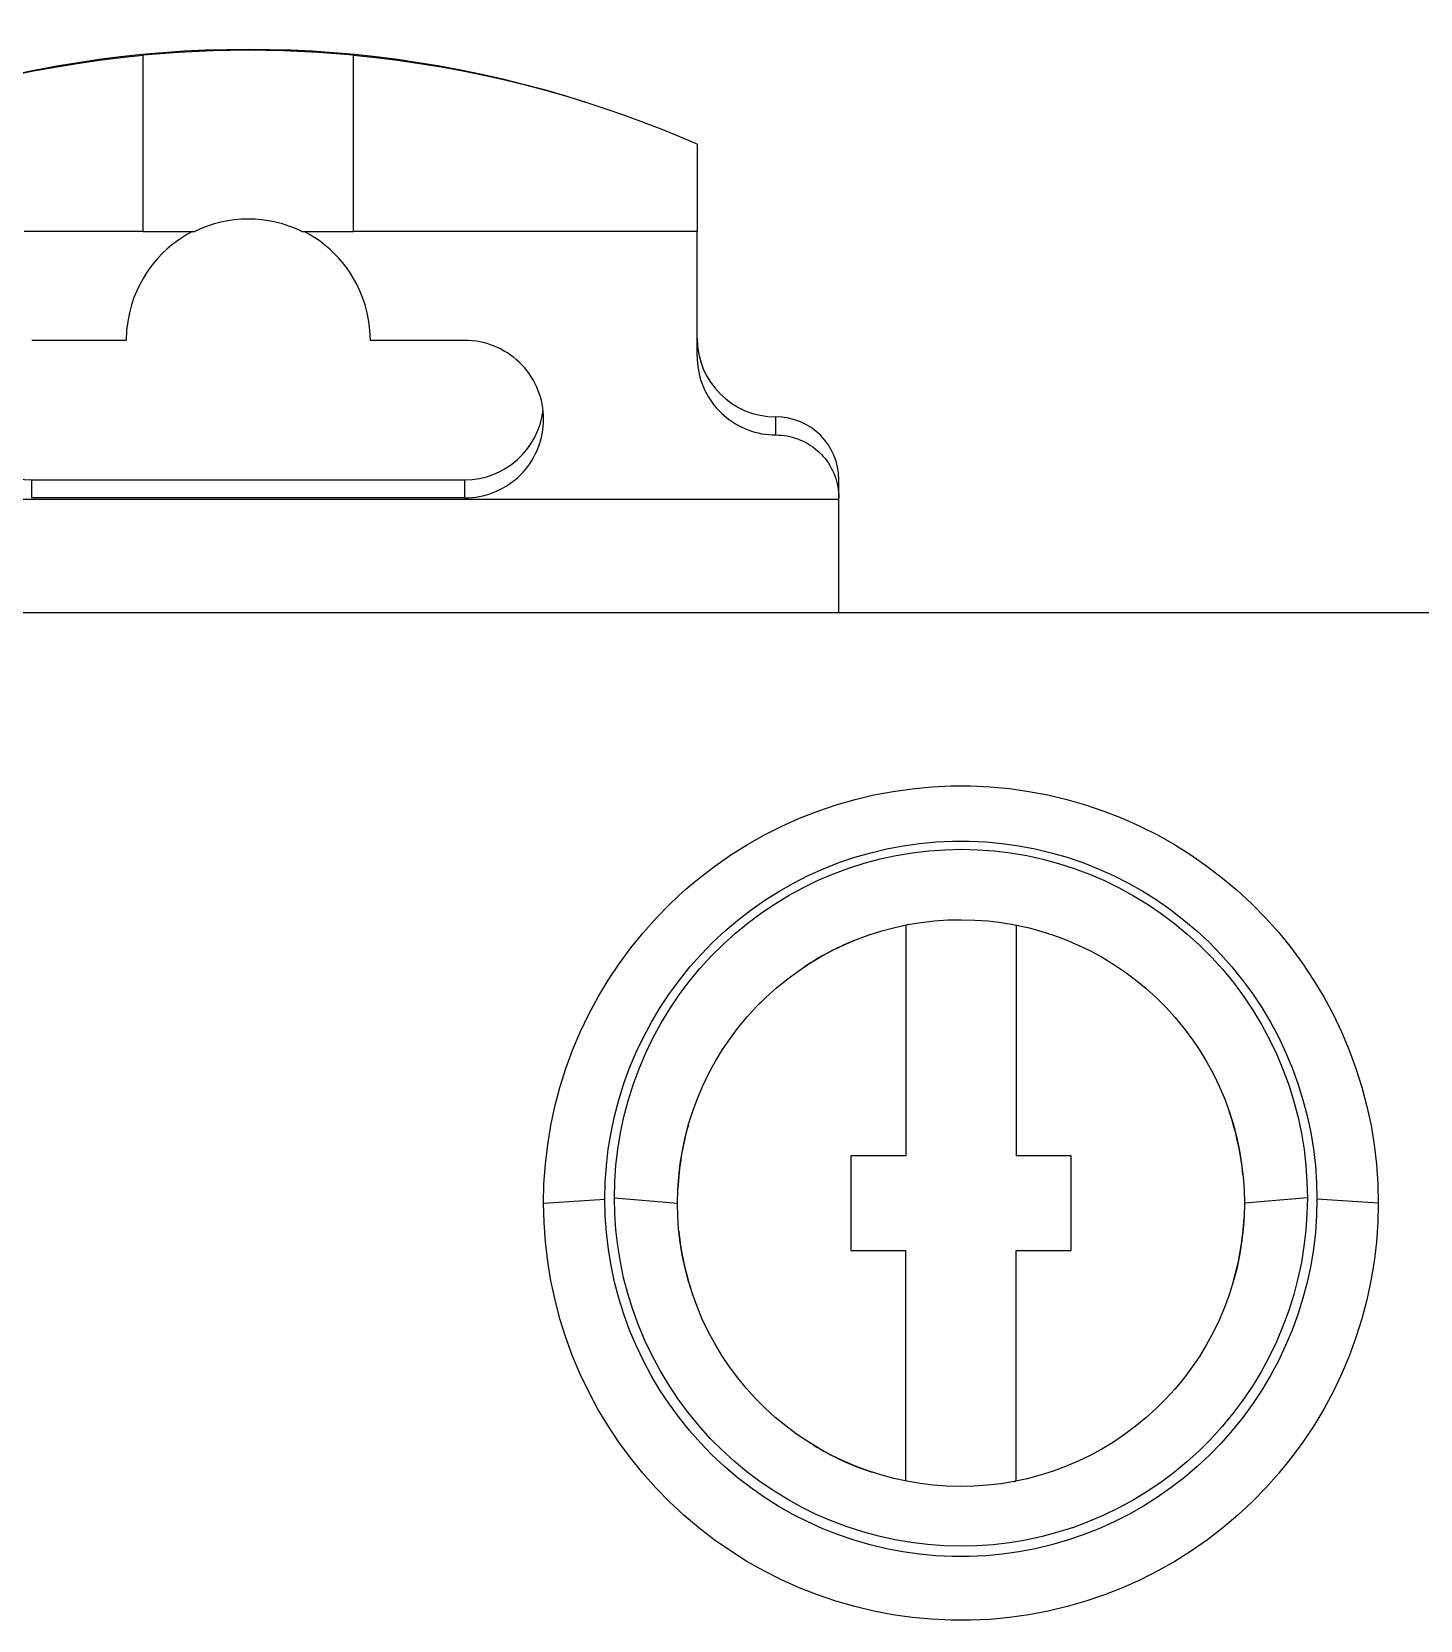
# Model space of a CAD drawing. Header units: millimetres. Extents: x 1019 to 1519, y 1262 to 1448.
# Drawn here: x 1489.814 to 1491.577, y 1336.454 to 1338.472 of the extents above; entities that cross this region are included whole.
import ezdxf

# ---------------------------------------------------------------- set-up
doc = ezdxf.new("R2010")
doc.units = ezdxf.units.MM

# ---------------------------------------------------------------- blocks, each defined once
blk = doc.blocks.new('*U41')
for p, q in [((-0.2046, 4.8034), (-0.2325, 4.7994)), ((-0.1766, 4.8069), (-0.2046, 4.8034)), ((-0.1485, 4.8098), (-0.1766, 4.8069)), ((-0.104, 4.8138), (-0.1485, 4.8102)), ((-0.1485, 4.8103), (-0.1485, 4.8098)), ((-0.1485, 4.5864), (-0.1485, 4.8098)), ((-0.0595, 4.8159), (-0.104, 4.8138)), ((-0.015, 4.8166), (-0.0595, 4.8159)), ((0.0295, 4.8159), (-0.015, 4.8166)), ((0.074, 4.8138), (0.0295, 4.8159)), ((0.1185, 4.8102), (0.074, 4.8138)), ((0.1185, 4.8098), (0.1185, 4.8103)), ((0.1466, 4.8069), (0.1185, 4.8098)), ((0.1185, 4.5864), (0.1185, 4.8098)), ((0.1746, 4.8034), (0.1466, 4.8069)), ((0.2024, 4.7995), (0.1746, 4.8034)), ((-0.2876, 4.7899), (-0.3147, 4.7844)), ((-0.2602, 4.7949), (-0.2876, 4.7899)), ((-0.2325, 4.7994), (-0.2602, 4.7949)), ((0.23, 4.795), (0.2024, 4.7995)), ((0.2573, 4.7899), (0.23, 4.795)), ((0.2843, 4.7845), (0.2573, 4.7899)), ((0.3109, 4.7785), (0.2843, 4.7845)), ((0.3371, 4.7721), (0.3109, 4.7785)), ((0.3629, 4.7653), (0.3371, 4.7721)), ((0.3882, 4.7581), (0.3629, 4.7653)), ((0.413, 4.7506), (0.3882, 4.7581)), ((0.4383, 4.7424), (0.413, 4.7506)), ((0.463, 4.7338), (0.4383, 4.7424)), ((0.4871, 4.725), (0.463, 4.7338)), ((0.5105, 4.7159), (0.4871, 4.725)), ((0.5331, 4.7067), (0.5105, 4.7159)), ((0.555, 4.6973), (0.5331, 4.7067)), ((0.555, 4.6973), (0.555, 4.5864)), ((-0.2754, 4.5864), (-0.2997, 4.5864)), ((-0.2507, 4.5864), (-0.2754, 4.5864)), ((-0.2257, 4.5864), (-0.2507, 4.5864)), ((-0.2004, 4.5864), (-0.2257, 4.5864)), ((-0.1746, 4.5864), (-0.2004, 4.5864)), ((-0.1485, 4.5864), (-0.1746, 4.5864)), ((-0.1485, 4.5864), (-0.0831, 4.5864)), ((-0.0929, 4.5826), (-0.0996, 4.5784)), ((-0.0859, 4.5864), (-0.0929, 4.5826)), ((0.0531, 4.5864), (0.1185, 4.5864)), ((0.0628, 4.5826), (0.0559, 4.5864)), ((0.0696, 4.5785), (0.0628, 4.5826)), ((0.1446, 4.5864), (0.1185, 4.5864)), ((0.1704, 4.5864), (0.1446, 4.5864)), ((0.1957, 4.5864), (0.1704, 4.5864)), ((0.2207, 4.5864), (0.1957, 4.5864)), ((0.2454, 4.5864), (0.2207, 4.5864)), ((0.2697, 4.5864), (0.2454, 4.5864)), ((0.2936, 4.5864), (0.2697, 4.5864)), ((0.3172, 4.5864), (0.2936, 4.5864)), ((0.3405, 4.5864), (0.3172, 4.5864)), ((0.3635, 4.5864), (0.3405, 4.5864)), ((0.3862, 4.5864), (0.3635, 4.5864)), ((0.4085, 4.5864), (0.3862, 4.5864)), ((0.4305, 4.5864), (0.4085, 4.5864)), ((0.4521, 4.5864), (0.4305, 4.5864)), ((0.4735, 4.5864), (0.4521, 4.5864)), ((0.4944, 4.5864), (0.4735, 4.5864)), ((0.515, 4.5864), (0.4944, 4.5864)), ((0.5352, 4.5864), (0.515, 4.5864)), ((0.555, 4.5864), (0.5352, 4.5864)), ((0.555, 4.428), (0.555, 4.5864)), ((-0.1184, 4.5639), (-0.1242, 4.5585)), ((-0.1124, 4.5691), (-0.1184, 4.5639)), ((-0.1061, 4.5739), (-0.1124, 4.5691)), ((-0.0996, 4.5784), (-0.1061, 4.5739)), ((0.0761, 4.574), (0.0696, 4.5785)), ((0.0824, 4.5691), (0.0761, 4.574)), ((0.0884, 4.564), (0.0824, 4.5691)), ((0.0941, 4.5586), (0.0884, 4.564)), ((-0.1397, 4.5405), (-0.1443, 4.5338)), ((-0.1348, 4.5468), (-0.1397, 4.5405)), ((-0.1296, 4.5528), (-0.1348, 4.5468)), ((-0.1242, 4.5585), (-0.1296, 4.5528)), ((0.0995, 4.5529), (0.0941, 4.5586)), ((0.1047, 4.5469), (0.0995, 4.5529)), ((0.1096, 4.5406), (0.1047, 4.5469)), ((0.1142, 4.534), (0.1096, 4.5406)), ((-0.1487, 4.5267), (-0.1529, 4.5191)), ((-0.1443, 4.5338), (-0.1487, 4.5267)), ((0.1186, 4.5268), (0.1142, 4.534)), ((0.1228, 4.5193), (0.1186, 4.5268)), ((-0.1602, 4.5024), (-0.1634, 4.4931)), ((-0.1567, 4.511), (-0.1602, 4.5024)), ((-0.1529, 4.5191), (-0.1567, 4.511)), ((0.1267, 4.5112), (0.1228, 4.5193)), ((0.1302, 4.5025), (0.1267, 4.5112)), ((0.1333, 4.4932), (0.1302, 4.5025)), ((-0.166, 4.483), (-0.1681, 4.4721)), ((-0.1634, 4.4931), (-0.166, 4.483)), ((0.136, 4.4831), (0.1333, 4.4932)), ((0.1381, 4.4722), (0.136, 4.4831)), ((-0.1695, 4.4605), (-0.17, 4.4481)), ((-0.1681, 4.4721), (-0.1695, 4.4605)), ((0.1395, 4.4605), (0.1381, 4.4722)), ((0.14, 4.4481), (0.1395, 4.4605)), ((-0.17, 4.4481), (-0.29, 4.4481)), ((0.26, 4.4481), (0.14, 4.4481)), ((0.2648, 4.448), (0.26, 4.4481)), ((0.2695, 4.4476), (0.2648, 4.448)), ((0.2742, 4.4471), (0.2695, 4.4476)), ((0.2789, 4.4463), (0.2742, 4.4471)), ((0.2836, 4.4453), (0.2789, 4.4463)), ((0.2882, 4.444), (0.2836, 4.4453)), ((0.2927, 4.4426), (0.2882, 4.444)), ((0.2972, 4.4409), (0.2927, 4.4426)), ((0.3015, 4.439), (0.2972, 4.4409)), ((0.3058, 4.4369), (0.3015, 4.439)), ((0.31, 4.4346), (0.3058, 4.4369)), ((0.3141, 4.4322), (0.31, 4.4346)), ((0.318, 4.4295), (0.3141, 4.4322)), ((0.3218, 4.4266), (0.318, 4.4295)), ((0.3255, 4.4236), (0.3218, 4.4266)), ((0.329, 4.4204), (0.3255, 4.4236)), ((0.3324, 4.417), (0.329, 4.4204)), ((0.555, 4.428), (0.5551, 4.4235)), ((0.5551, 4.4235), (0.5554, 4.4191)), ((0.5554, 4.4191), (0.5559, 4.4146)), ((0.3356, 4.4135), (0.3324, 4.417)), ((0.3386, 4.4098), (0.3356, 4.4135)), ((0.3415, 4.406), (0.3386, 4.4098)), ((0.3441, 4.402), (0.3415, 4.406)), ((0.3466, 4.398), (0.3441, 4.402)), ((0.5559, 4.4146), (0.5566, 4.4102)), ((0.5566, 4.4102), (0.5575, 4.4058)), ((0.5575, 4.4058), (0.5586, 4.4014)), ((0.5586, 4.4014), (0.5599, 4.3971)), ((0.3489, 4.3938), (0.3466, 4.398)), ((0.351, 4.3895), (0.3489, 4.3938)), ((0.3528, 4.3852), (0.351, 4.3895)), ((0.3545, 4.3807), (0.3528, 4.3852)), ((0.3559, 4.3762), (0.3545, 4.3807)), ((0.5599, 4.3971), (0.5614, 4.3929)), ((0.5614, 4.3929), (0.563, 4.3887)), ((0.563, 4.3887), (0.5649, 4.3846)), ((0.5649, 4.3846), (0.5669, 4.3806)), ((0.5669, 4.3806), (0.5691, 4.3767)), ((0.3572, 4.3716), (0.3559, 4.3762)), ((0.3582, 4.3669), (0.3572, 4.3716)), ((0.359, 4.3622), (0.3582, 4.3669)), ((0.3596, 4.3574), (0.359, 4.3622)), ((0.5691, 4.3767), (0.5715, 4.3729)), ((0.5715, 4.3729), (0.5741, 4.3692)), ((0.5741, 4.3692), (0.5768, 4.3656)), ((0.5768, 4.3656), (0.5797, 4.3622)), ((0.5797, 4.3622), (0.5827, 4.3589)), ((0.5827, 4.3589), (0.5859, 4.3557)), ((0.359, 4.3342), (0.3596, 4.3388)), ((0.3599, 4.3527), (0.3596, 4.3574)), ((0.3596, 4.3388), (0.3599, 4.3434)), ((0.36, 4.348), (0.3599, 4.3527)), ((0.3599, 4.3434), (0.36, 4.348)), ((0.5859, 4.3557), (0.5892, 4.3527)), ((0.5892, 4.3527), (0.5926, 4.3498)), ((0.5926, 4.3498), (0.5962, 4.3471)), ((0.5962, 4.3471), (0.5999, 4.3445)), ((0.5999, 4.3445), (0.6037, 4.3421)), ((0.6037, 4.3421), (0.6076, 4.3399)), ((0.6076, 4.3399), (0.6116, 4.3379)), ((0.6116, 4.3379), (0.6157, 4.336)), ((0.655, 4.328), (0.655, 4.3509)), ((0.3548, 4.3162), (0.3562, 4.3206)), ((0.3562, 4.3206), (0.3573, 4.3251)), ((0.3573, 4.3251), (0.3583, 4.3296)), ((0.3583, 4.3296), (0.359, 4.3342)), ((0.6157, 4.336), (0.6198, 4.3344)), ((0.6198, 4.3344), (0.6241, 4.3329)), ((0.6241, 4.3329), (0.6284, 4.3316)), ((0.6284, 4.3316), (0.6327, 4.3305)), ((0.6327, 4.3305), (0.6371, 4.3296)), ((0.6371, 4.3296), (0.6416, 4.3289)), ((0.6416, 4.3289), (0.646, 4.3284)), ((0.646, 4.3284), (0.6505, 4.3281)), ((0.6505, 4.3281), (0.655, 4.328)), ((0.655, 4.328), (0.6586, 4.3279)), ((0.6586, 4.3279), (0.6622, 4.3277)), ((0.6622, 4.3277), (0.6657, 4.3273)), ((0.6657, 4.3273), (0.6693, 4.3267)), ((0.6693, 4.3267), (0.6728, 4.326)), ((0.6728, 4.326), (0.6763, 4.3251)), ((0.6763, 4.3251), (0.6797, 4.3241)), ((0.6797, 4.3241), (0.6831, 4.3229)), ((0.6831, 4.3229), (0.6864, 4.3215)), ((0.6864, 4.3215), (0.6897, 4.3201)), ((0.6897, 4.3201), (0.6929, 4.3184)), ((0.6929, 4.3184), (0.696, 4.3167)), ((0.345, 4.2954), (0.3474, 4.2994)), ((0.3474, 4.2994), (0.3495, 4.3034)), ((0.3495, 4.3034), (0.3515, 4.3076)), ((0.3515, 4.3076), (0.3532, 4.3118)), ((0.3532, 4.3118), (0.3548, 4.3162)), ((0.696, 4.3167), (0.6991, 4.3148)), ((0.6991, 4.3148), (0.702, 4.3127)), ((0.702, 4.3127), (0.7049, 4.3105)), ((0.7049, 4.3105), (0.7076, 4.3082)), ((0.7076, 4.3082), (0.7103, 4.3058)), ((0.7103, 4.3058), (0.7128, 4.3033)), ((0.7128, 4.3033), (0.7152, 4.3006)), ((0.7152, 4.3006), (0.7175, 4.2979)), ((0.7175, 4.2979), (0.7197, 4.295)), ((0.3274, 4.2741), (0.3307, 4.2773)), ((0.3307, 4.2773), (0.3339, 4.2806)), ((0.3339, 4.2806), (0.3369, 4.2841)), ((0.3369, 4.2841), (0.3398, 4.2878)), ((0.3398, 4.2878), (0.3425, 4.2915)), ((0.3425, 4.2915), (0.345, 4.2954)), ((0.7197, 4.295), (0.7218, 4.2921)), ((0.7218, 4.2921), (0.7237, 4.289)), ((0.7237, 4.289), (0.7254, 4.2859)), ((0.7254, 4.2859), (0.7271, 4.2827)), ((0.7271, 4.2827), (0.7286, 4.2795)), ((0.7286, 4.2795), (0.7299, 4.2761)), ((-0.29, 4.2481), (-0.29, 4.2711)), ((-0.29, 4.2711), (0.26, 4.2711)), ((0.26, 4.2481), (0.26, 4.2711)), ((0.3004, 4.2566), (0.3046, 4.2586)), ((0.3046, 4.2586), (0.3087, 4.2607)), ((0.3087, 4.2607), (0.3126, 4.263)), ((0.3126, 4.263), (0.3165, 4.2656)), ((0.3165, 4.2656), (0.3203, 4.2683)), ((0.3203, 4.2683), (0.3239, 4.2711)), ((0.3239, 4.2711), (0.3274, 4.2741)), ((0.7299, 4.2761), (0.7311, 4.2728)), ((0.7311, 4.2728), (0.7321, 4.2693)), ((0.7321, 4.2693), (0.733, 4.2659)), ((0.733, 4.2659), (0.7337, 4.2623)), ((0.7337, 4.2623), (0.7343, 4.2588)), ((0.7343, 4.2588), (0.7347, 4.2552)), ((0.735, 4.2481), (0.735, 4.2711)), ((-0.765, 4.2465), (0.735, 4.2465)), ((0.26, 4.2481), (-0.29, 4.2481)), ((0.26, 4.2481), (0.2646, 4.2482)), ((0.2646, 4.2482), (0.2692, 4.2485)), ((0.2692, 4.2485), (0.2738, 4.2491)), ((0.2738, 4.2491), (0.2784, 4.2498)), ((0.2784, 4.2498), (0.2829, 4.2507)), ((0.2829, 4.2507), (0.2874, 4.2519)), ((0.2874, 4.2519), (0.2918, 4.2533)), ((0.2918, 4.2533), (0.2961, 4.2548)), ((0.2961, 4.2548), (0.3004, 4.2566)), ((0.7347, 4.2552), (0.7349, 4.2517)), ((0.7349, 4.2517), (0.735, 4.2481)), ((0.735, 4.2465), (0.735, 4.2481)), ((0.735, 4.1023), (0.735, 4.2465)), ((-1.79, 4.1023), (1.79, 4.1023)), ((0.7796, 3.8707), (0.8039, 3.8753)), ((0.8039, 3.8753), (0.8283, 3.8787)), ((0.8283, 3.8787), (0.8529, 3.881)), ((0.8529, 3.881), (0.8776, 3.8822)), ((0.8776, 3.8822), (0.9023, 3.8822)), ((0.9023, 3.8822), (0.927, 3.8811)), ((0.927, 3.8811), (0.9516, 3.8788)), ((0.9516, 3.8788), (0.9761, 3.8753)), ((0.9761, 3.8753), (1.0004, 3.8707)), ((0.7083, 3.8502), (0.7317, 3.8582)), ((0.7317, 3.8582), (0.7555, 3.865)), ((0.7555, 3.865), (0.7796, 3.8707)), ((1.0004, 3.8707), (1.0244, 3.865)), ((1.0244, 3.865), (1.0482, 3.8582)), ((1.0482, 3.8582), (1.0717, 3.8502)), ((0.6626, 3.8311), (0.6852, 3.8412)), ((0.6852, 3.8412), (0.7083, 3.8502)), ((1.0717, 3.8502), (1.0947, 3.8412)), ((1.0947, 3.8412), (1.1174, 3.8311)), ((0.6189, 3.8077), (0.6405, 3.8199)), ((0.6405, 3.8199), (0.6626, 3.8311)), ((1.1174, 3.8311), (1.1395, 3.8199)), ((1.1395, 3.8199), (1.1611, 3.8078)), ((0.5774, 3.7804), (0.5978, 3.7945)), ((0.5978, 3.7945), (0.6189, 3.8077)), ((0.7551, 3.7916), (0.7754, 3.7974)), ((0.7754, 3.7974), (0.7959, 3.8023)), ((0.7874, 3.7895), (0.8077, 3.7939)), ((0.7959, 3.8023), (0.8166, 3.8062)), ((0.8077, 3.7939), (0.8283, 3.7973)), ((0.8166, 3.8062), (0.8375, 3.8092)), ((0.8283, 3.7973), (0.849, 3.7998)), ((0.8375, 3.8092), (0.8584, 3.8112)), ((0.849, 3.7998), (0.8698, 3.8012)), ((0.8584, 3.8112), (0.8795, 3.8122)), ((0.8698, 3.8012), (0.8907, 3.8017)), ((0.8795, 3.8122), (0.9005, 3.8122)), ((0.8907, 3.8017), (0.9116, 3.8012)), ((0.9005, 3.8122), (0.9215, 3.8112)), ((0.9116, 3.8012), (0.9324, 3.7997)), ((0.9215, 3.8112), (0.9425, 3.8092)), ((0.9324, 3.7997), (0.953, 3.7971)), ((0.9425, 3.8092), (0.9634, 3.8063)), ((0.953, 3.7971), (0.9736, 3.7937)), ((0.9634, 3.8063), (0.9841, 3.8023)), ((0.9736, 3.7937), (0.9939, 3.7892)), ((0.9841, 3.8023), (1.0046, 3.7974)), ((1.0046, 3.7974), (1.0248, 3.7916)), ((1.1611, 3.8078), (1.1821, 3.7946)), ((1.1821, 3.7946), (1.2025, 3.7804)), ((0.5577, 3.7652), (0.5774, 3.7804)), ((0.6962, 3.7684), (0.7155, 3.777)), ((0.7155, 3.777), (0.7351, 3.7848)), ((0.728, 3.7706), (0.7475, 3.7778)), ((0.7351, 3.7848), (0.7551, 3.7916)), ((0.7475, 3.7778), (0.7673, 3.7841)), ((0.7673, 3.7841), (0.7874, 3.7895)), ((0.9939, 3.7892), (1.0139, 3.7838)), ((1.0139, 3.7838), (1.0337, 3.7774)), ((1.0248, 3.7916), (1.0448, 3.7848)), ((1.0337, 3.7774), (1.0532, 3.7702)), ((1.0448, 3.7848), (1.0645, 3.777)), ((1.0645, 3.777), (1.0838, 3.7684)), ((1.2025, 3.7804), (1.2223, 3.7652)), ((0.5387, 3.7492), (0.5577, 3.7652)), ((0.6589, 3.7483), (0.6773, 3.7588)), ((0.6718, 3.7435), (0.6901, 3.7534)), ((0.6773, 3.7588), (0.6962, 3.7684)), ((0.6901, 3.7534), (0.7088, 3.7625)), ((0.7088, 3.7625), (0.728, 3.7706)), ((1.0532, 3.7702), (1.0723, 3.762)), ((1.0723, 3.762), (1.091, 3.7528)), ((1.0838, 3.7684), (1.1027, 3.7588)), ((1.091, 3.7528), (1.1093, 3.7428)), ((1.1027, 3.7588), (1.1211, 3.7484)), ((1.2223, 3.7652), (1.2413, 3.7492)), ((0.5204, 3.7322), (0.5387, 3.7492)), ((0.6235, 3.7249), (0.6409, 3.737)), ((0.6366, 3.721), (0.654, 3.7326)), ((0.6409, 3.737), (0.6589, 3.7483)), ((0.654, 3.7326), (0.6718, 3.7435)), ((1.1093, 3.7428), (1.1271, 3.732)), ((1.1211, 3.7484), (1.1391, 3.737)), ((1.1391, 3.737), (1.1565, 3.7249)), ((1.2413, 3.7492), (1.2595, 3.7323)), ((0.4864, 3.6958), (0.503, 3.7144)), ((0.503, 3.7144), (0.5204, 3.7322)), ((0.6067, 3.7119), (0.6235, 3.7249)), ((0.6198, 3.7084), (0.6366, 3.721)), ((0.8735, 3.712), (0.8906, 3.7123)), ((0.8906, 3.7123), (0.9076, 3.7119)), ((1.1271, 3.732), (1.1444, 3.7202)), ((1.1444, 3.7202), (1.1613, 3.7076)), ((1.1565, 3.7249), (1.1733, 3.7119)), ((1.2595, 3.7323), (1.277, 3.7145)), ((1.277, 3.7145), (1.2936, 3.6959)), ((0.4707, 3.6765), (0.4864, 3.6958)), ((0.5748, 3.6836), (0.5904, 3.6981)), ((0.5879, 3.6809), (0.6036, 3.6951)), ((0.5904, 3.6981), (0.6067, 3.7119)), ((0.6036, 3.6951), (0.6198, 3.7084)), ((0.7574, 3.687), (0.7734, 3.6929)), ((0.7734, 3.6929), (0.7896, 3.6981)), ((0.7896, 3.6981), (0.8061, 3.7024)), ((0.8061, 3.7024), (0.8227, 3.706)), ((0.82, 3.7055), (0.82, 3.4123)), ((0.8227, 3.706), (0.8395, 3.7088)), ((0.8395, 3.7088), (0.8565, 3.7108)), ((0.8565, 3.7108), (0.8735, 3.712)), ((0.9076, 3.7119), (0.9247, 3.7107)), ((0.9247, 3.7107), (0.9416, 3.7086)), ((0.9416, 3.7086), (0.9584, 3.7058)), ((0.9584, 3.7058), (0.975, 3.7022)), ((0.96, 3.7055), (0.96, 3.4123)), ((0.975, 3.7022), (0.9914, 3.6978)), ((0.9914, 3.6978), (1.0076, 3.6926)), ((1.0076, 3.6926), (1.0235, 3.6867)), ((1.1613, 3.7076), (1.1775, 3.6941)), ((1.1733, 3.7119), (1.1895, 3.6981)), ((1.1775, 3.6941), (1.1932, 3.6799)), ((1.1895, 3.6981), (1.2051, 3.6836)), ((1.2936, 3.6959), (1.3093, 3.6765)), ((0.4559, 3.6564), (0.4707, 3.6765)), ((0.56, 3.6683), (0.5748, 3.6836)), ((0.5729, 3.666), (0.5879, 3.6809)), ((0.7115, 3.665), (0.7265, 3.6731)), ((0.7265, 3.6731), (0.7418, 3.6804)), ((0.7418, 3.6804), (0.7574, 3.687)), ((1.0235, 3.6867), (1.0391, 3.68)), ((1.0391, 3.68), (1.0544, 3.6726)), ((1.0544, 3.6726), (1.0694, 3.6645)), ((1.1932, 3.6799), (1.2082, 3.6648)), ((1.2051, 3.6836), (1.22, 3.6683)), ((1.3093, 3.6765), (1.3241, 3.6564)), ((0.442, 3.6356), (0.4559, 3.6564)), ((0.5324, 3.6357), (0.5458, 3.6523)), ((0.5458, 3.6523), (0.56, 3.6683)), ((0.5586, 3.6503), (0.5729, 3.666)), ((0.6827, 3.6467), (0.6969, 3.6562)), ((0.6969, 3.6562), (0.7115, 3.665)), ((1.0694, 3.6645), (1.084, 3.6556)), ((1.084, 3.6556), (1.0982, 3.646)), ((1.2082, 3.6648), (1.2225, 3.649)), ((1.22, 3.6683), (1.2342, 3.6524)), ((1.2342, 3.6524), (1.2476, 3.6357)), ((1.3241, 3.6564), (1.3379, 3.6356)), ((0.4292, 3.6142), (0.442, 3.6356)), ((0.5197, 3.6185), (0.5324, 3.6357)), ((0.5322, 3.6167), (0.545, 3.6338)), ((0.545, 3.6338), (0.5586, 3.6503)), ((0.6556, 3.6256), (0.6689, 3.6365)), ((0.6689, 3.6365), (0.6827, 3.6467)), ((1.0982, 3.646), (1.1119, 3.6358)), ((1.1119, 3.6358), (1.1252, 3.6249)), ((1.2225, 3.649), (1.236, 3.6325)), ((1.236, 3.6325), (1.2488, 3.6153)), ((1.2476, 3.6357), (1.2603, 3.6185)), ((1.3379, 3.6356), (1.3508, 3.6142)), ((0.4174, 3.5922), (0.4292, 3.6142)), ((0.5079, 3.6006), (0.5197, 3.6185)), ((0.5202, 3.5989), (0.5322, 3.6167)), ((0.6306, 3.6019), (0.6428, 3.6141)), ((0.6428, 3.6141), (0.6556, 3.6256)), ((1.1252, 3.6249), (1.138, 3.6133)), ((1.138, 3.6133), (1.1503, 3.601)), ((1.2488, 3.6153), (1.2607, 3.5975)), ((1.2603, 3.6185), (1.2721, 3.6006)), ((1.3508, 3.6142), (1.3626, 3.5922)), ((0.4066, 3.5696), (0.4174, 3.5922)), ((0.4969, 3.5822), (0.5079, 3.6006)), ((0.5091, 3.5806), (0.5202, 3.5989)), ((0.6189, 3.5892), (0.6306, 3.6019)), ((1.1503, 3.601), (1.162, 3.5882)), ((1.2607, 3.5975), (1.2718, 3.5791)), ((1.2721, 3.6006), (1.2831, 3.5823)), ((1.3626, 3.5922), (1.3734, 3.5697)), ((0.4868, 3.5633), (0.4969, 3.5822)), ((0.4988, 3.5617), (0.5091, 3.5806)), ((0.5973, 3.5619), (0.6077, 3.5758)), ((0.6077, 3.5758), (0.6189, 3.5892)), ((1.162, 3.5882), (1.1731, 3.5747)), ((1.1731, 3.5747), (1.1835, 3.5607)), ((1.2718, 3.5791), (1.2819, 3.5602)), ((1.2831, 3.5823), (1.2932, 3.5634)), ((0.3969, 3.5466), (0.4066, 3.5696)), ((0.4776, 3.544), (0.4868, 3.5633)), ((0.4895, 3.5424), (0.4988, 3.5617)), ((0.5874, 3.5474), (0.5973, 3.5619)), ((1.1835, 3.5607), (1.1933, 3.5463)), ((1.2819, 3.5602), (1.2911, 3.5409)), ((1.2932, 3.5634), (1.3024, 3.544)), ((1.3734, 3.5697), (1.3831, 3.5467)), ((0.3883, 3.5232), (0.3969, 3.5466)), ((0.4693, 3.5243), (0.4776, 3.544)), ((0.4812, 3.5227), (0.4895, 3.5424)), ((0.5699, 3.5172), (0.5783, 3.5325)), ((0.5783, 3.5325), (0.5874, 3.5474)), ((1.1933, 3.5463), (1.2024, 3.5313)), ((1.2024, 3.5313), (1.2107, 3.5159)), ((1.2911, 3.5409), (1.2994, 3.5213)), ((1.3024, 3.544), (1.3106, 3.5243)), ((1.3831, 3.5467), (1.3917, 3.5232)), ((0.3808, 3.4993), (0.3883, 3.5232)), ((0.462, 3.5041), (0.4693, 3.5243)), ((0.4738, 3.5027), (0.4812, 3.5227)), ((0.5623, 3.5014), (0.5699, 3.5172)), ((1.2107, 3.5159), (1.2182, 3.5002)), ((1.2994, 3.5213), (1.3067, 3.5014)), ((1.3106, 3.5243), (1.318, 3.5042)), ((1.3917, 3.5232), (1.3992, 3.4994)), ((0.3744, 3.4752), (0.3808, 3.4993)), ((0.4556, 3.4837), (0.462, 3.5041)), ((0.4674, 3.4824), (0.4738, 3.5027)), ((0.5555, 3.4854), (0.5623, 3.5014)), ((1.2182, 3.5002), (1.225, 3.4842)), ((1.3067, 3.5014), (1.3129, 3.4813)), ((1.318, 3.5042), (1.3244, 3.4837)), ((1.3992, 3.4994), (1.4055, 3.4752)), ((0.3692, 3.4508), (0.3744, 3.4752)), ((0.4502, 3.4629), (0.4556, 3.4837)), ((0.462, 3.462), (0.4674, 3.4824)), ((0.5495, 3.4691), (0.5555, 3.4854)), ((1.225, 3.4842), (1.2309, 3.468)), ((1.3129, 3.4813), (1.3182, 3.4611)), ((1.3244, 3.4837), (1.3298, 3.463)), ((1.4055, 3.4752), (1.4108, 3.4508)), ((0.3652, 3.4262), (0.3692, 3.4508)), ((0.4457, 3.442), (0.4502, 3.4629)), ((0.4577, 3.4414), (0.462, 3.462)), ((0.5399, 3.436), (0.5442, 3.4526)), ((0.5442, 3.4526), (0.5495, 3.4691)), ((1.2309, 3.468), (1.236, 3.4517)), ((1.236, 3.4517), (1.2403, 3.4353)), ((1.3182, 3.4611), (1.3225, 3.4408)), ((1.3298, 3.463), (1.3343, 3.442)), ((1.4108, 3.4508), (1.4148, 3.4262)), ((0.4422, 3.4209), (0.4457, 3.442)), ((0.4543, 3.4208), (0.4577, 3.4414)), ((0.5363, 3.4193), (0.5399, 3.436)), ((1.2403, 3.4353), (1.2438, 3.4188)), ((1.3225, 3.4408), (1.3258, 3.4204)), ((1.3343, 3.442), (1.3378, 3.4209)), ((0.3623, 3.4016), (0.3652, 3.4262)), ((0.4398, 3.3998), (0.4422, 3.4209)), ((0.4519, 3.4002), (0.4543, 3.4208)), ((0.5335, 3.4026), (0.5363, 3.4193)), ((0.75, 3.4123), (0.75, 3.2923)), ((0.82, 3.4123), (0.75, 3.4123)), ((1.03, 3.4123), (0.96, 3.4123)), ((1.03, 3.2923), (1.03, 3.4123)), ((1.2438, 3.4188), (1.2465, 3.4022)), ((1.3258, 3.4204), (1.3281, 3.4)), ((1.3378, 3.4209), (1.3402, 3.3998)), ((1.4148, 3.4262), (1.4177, 3.4016)), ((0.3605, 3.3769), (0.3623, 3.4016)), ((0.4383, 3.3786), (0.4398, 3.3998)), ((0.4505, 3.3796), (0.4519, 3.4002)), ((0.5316, 3.3858), (0.5335, 3.4026)), ((1.2465, 3.4022), (1.2485, 3.3856)), ((1.3281, 3.4), (1.3295, 3.3795)), ((1.3402, 3.3998), (1.3417, 3.3786)), ((1.4177, 3.4016), (1.4195, 3.3769)), ((0.36, 3.3523), (0.3605, 3.3769)), ((0.4378, 3.3575), (0.4383, 3.3786)), ((0.45, 3.3591), (0.4505, 3.3796)), ((0.5304, 3.369), (0.5316, 3.3858)), ((1.2485, 3.3856), (1.2496, 3.369)), ((1.3295, 3.3795), (1.33, 3.3591)), ((1.3417, 3.3786), (1.3422, 3.3575)), ((1.4195, 3.3769), (1.42, 3.3523)), ((0.36, 3.3523), (0.4378, 3.3575)), ((0.3606, 3.3277), (0.36, 3.3523)), ((0.4383, 3.3364), (0.4378, 3.3575)), ((0.45, 3.3591), (0.53, 3.3523)), ((0.4505, 3.3388), (0.45, 3.3591)), ((0.53, 3.3523), (0.5304, 3.369)), ((0.5304, 3.3358), (0.53, 3.3523)), ((1.2496, 3.369), (1.25, 3.3523)), ((1.25, 3.3523), (1.2496, 3.3357)), ((1.33, 3.3591), (1.25, 3.3523)), ((1.33, 3.3591), (1.3295, 3.3387)), ((1.3422, 3.3575), (1.3417, 3.3364)), ((1.42, 3.3523), (1.3422, 3.3575)), ((1.42, 3.3523), (1.4194, 3.3277)), ((0.4398, 3.3152), (0.4383, 3.3364)), ((0.4519, 3.3184), (0.4505, 3.3388)), ((0.5315, 3.3192), (0.5304, 3.3358)), ((1.2496, 3.3357), (1.2485, 3.319)), ((1.3295, 3.3387), (1.3281, 3.3181)), ((1.3417, 3.3364), (1.3402, 3.3152)), ((0.3623, 3.303), (0.3606, 3.3277)), ((0.4423, 3.294), (0.4398, 3.3152)), ((0.4542, 3.2981), (0.4519, 3.3184)), ((0.5334, 3.3027), (0.5315, 3.3192)), ((1.2485, 3.319), (1.2465, 3.3023)), ((1.3281, 3.3181), (1.3257, 3.2976)), ((1.3402, 3.3152), (1.3377, 3.294)), ((1.4194, 3.3277), (1.4177, 3.303)), ((0.3652, 3.2783), (0.3623, 3.303)), ((0.4457, 3.273), (0.4423, 3.294)), ((0.4575, 3.2777), (0.4542, 3.2981)), ((0.5361, 3.2862), (0.5334, 3.3027)), ((0.75, 3.2923), (0.82, 3.2923)), ((0.82, 2.9992), (0.82, 3.2923)), ((0.96, 2.9992), (0.96, 3.2923)), ((0.96, 3.2923), (1.03, 3.2923)), ((1.2465, 3.3023), (1.2438, 3.2856)), ((1.3257, 3.2976), (1.3224, 3.277)), ((1.3377, 3.294), (1.3343, 3.273)), ((1.4177, 3.303), (1.4148, 3.2783)), ((0.3692, 3.2538), (0.3652, 3.2783)), ((0.4502, 3.2521), (0.4457, 3.273)), ((0.4617, 3.2575), (0.4575, 3.2777)), ((0.5396, 3.2697), (0.5361, 3.2862)), ((0.5439, 3.2533), (0.5396, 3.2697)), ((1.2402, 3.2689), (1.2358, 3.2524)), ((1.2438, 3.2856), (1.2402, 3.2689)), ((1.3224, 3.277), (1.318, 3.2566)), ((1.3343, 3.273), (1.3298, 3.2521)), ((1.4148, 3.2783), (1.4107, 3.2538)), ((0.3745, 3.2294), (0.3692, 3.2538)), ((0.4556, 3.2315), (0.4502, 3.2521)), ((0.467, 3.2374), (0.4617, 3.2575)), ((0.549, 3.237), (0.5439, 3.2533)), ((1.2358, 3.2524), (1.2306, 3.2359)), ((1.318, 3.2566), (1.3127, 3.2362)), ((1.3298, 3.2521), (1.3244, 3.2314)), ((1.4107, 3.2538), (1.4055, 3.2294)), ((0.3808, 3.2053), (0.3745, 3.2294)), ((0.462, 3.2111), (0.4556, 3.2315)), ((0.4732, 3.2173), (0.467, 3.2374)), ((0.5549, 3.2209), (0.549, 3.237)), ((1.2306, 3.2359), (1.2246, 3.2197)), ((1.3127, 3.2362), (1.3063, 3.216)), ((1.3244, 3.2314), (1.318, 3.211)), ((1.4055, 3.2294), (1.3992, 3.2053)), ((0.4693, 3.191), (0.462, 3.2111)), ((0.4804, 3.1975), (0.4732, 3.2173)), ((0.5616, 3.2049), (0.5549, 3.2209)), ((1.2246, 3.2197), (1.2178, 3.2036)), ((1.3063, 3.216), (1.299, 3.196)), ((1.318, 3.211), (1.3107, 3.1909)), ((0.3883, 3.1815), (0.3808, 3.2053)), ((0.4775, 3.1713), (0.4693, 3.191)), ((0.4886, 3.1779), (0.4804, 3.1975)), ((0.5691, 3.1892), (0.5616, 3.2049)), ((0.5774, 3.1739), (0.5691, 3.1892)), ((1.2103, 3.1879), (1.2019, 3.1726)), ((1.2178, 3.2036), (1.2103, 3.1879)), ((1.299, 3.196), (1.2907, 3.1763)), ((1.3107, 3.1909), (1.3024, 3.1713)), ((1.3992, 3.2053), (1.3917, 3.1815)), ((0.3969, 3.1581), (0.3883, 3.1815)), ((0.4867, 3.152), (0.4775, 3.1713)), ((0.4978, 3.1586), (0.4886, 3.1779)), ((0.5864, 3.1589), (0.5774, 3.1739)), ((1.2019, 3.1726), (1.1928, 3.1577)), ((1.2907, 3.1763), (1.2814, 3.157)), ((1.3024, 3.1713), (1.2933, 3.152)), ((1.3917, 3.1815), (1.3831, 3.1581)), ((0.4065, 3.1352), (0.3969, 3.1581)), ((0.4968, 3.1332), (0.4867, 3.152)), ((0.5079, 3.1397), (0.4978, 3.1586)), ((0.5961, 3.1444), (0.5864, 3.1589)), ((1.1928, 3.1577), (1.183, 3.1433)), ((1.2814, 3.157), (1.2712, 3.1381)), ((1.2933, 3.152), (1.2832, 3.1332)), ((1.3831, 3.1581), (1.3734, 3.1351)), ((0.4173, 3.1127), (0.4065, 3.1352)), ((0.5077, 3.1149), (0.4968, 3.1332)), ((0.5189, 3.1213), (0.5079, 3.1397)), ((0.6065, 3.1304), (0.5961, 3.1444)), ((0.6176, 3.117), (0.6065, 3.1304)), ((1.1726, 3.1293), (1.1615, 3.1159)), ((1.183, 3.1433), (1.1726, 3.1293)), ((1.2712, 3.1381), (1.2601, 3.1198)), ((1.2832, 3.1332), (1.2723, 3.1149)), ((1.3734, 3.1351), (1.3627, 3.1126)), ((0.4291, 3.0908), (0.4173, 3.1127)), ((0.5194, 3.0972), (0.5077, 3.1149)), ((0.5308, 3.1035), (0.5189, 3.1213)), ((0.6293, 3.1041), (0.6176, 3.117)), ((1.1615, 3.1159), (1.1498, 3.1032)), ((1.2601, 3.1198), (1.2482, 3.102)), ((1.2723, 3.1149), (1.2605, 3.0971)), ((1.3627, 3.1126), (1.3509, 3.0907)), ((0.4419, 3.0694), (0.4291, 3.0908)), ((0.532, 3.08), (0.5194, 3.0972)), ((0.5435, 3.0863), (0.5308, 3.1035)), ((0.6415, 3.0919), (0.6293, 3.1041)), ((0.6543, 3.0802), (0.6415, 3.0919)), ((1.1376, 3.091), (1.1248, 3.0794)), ((1.1498, 3.1032), (1.1376, 3.091)), ((1.2482, 3.102), (1.2354, 3.0849)), ((1.2605, 3.0971), (1.248, 3.0799)), ((1.3509, 3.0907), (1.3381, 3.0693)), ((0.4556, 3.0487), (0.4419, 3.0694)), ((0.5454, 3.0634), (0.532, 3.08)), ((0.5571, 3.0697), (0.5435, 3.0863)), ((0.5713, 3.0539), (0.5571, 3.0697)), ((0.6676, 3.0693), (0.6543, 3.0802)), ((0.6813, 3.059), (0.6676, 3.0693)), ((1.1115, 3.0686), (1.0978, 3.0583)), ((1.1248, 3.0794), (1.1115, 3.0686)), ((1.2218, 3.0685), (1.2075, 3.0527)), ((1.2354, 3.0849), (1.2218, 3.0685)), ((1.248, 3.0799), (1.2346, 3.0634)), ((1.3381, 3.0693), (1.3243, 3.0486)), ((0.4704, 3.0286), (0.4556, 3.0487)), ((0.5595, 3.0475), (0.5454, 3.0634)), ((0.5743, 3.0323), (0.5595, 3.0475)), ((0.5863, 3.0388), (0.5713, 3.0539)), ((0.6955, 3.0494), (0.6813, 3.059)), ((0.7101, 3.0405), (0.6955, 3.0494)), ((1.0836, 3.0488), (1.069, 3.04)), ((1.0978, 3.0583), (1.0836, 3.0488)), ((1.2075, 3.0527), (1.1926, 3.0378)), ((1.2205, 3.0474), (1.2056, 3.0322)), ((1.2346, 3.0634), (1.2205, 3.0474)), ((1.3243, 3.0486), (1.3096, 3.0286)), ((0.486, 3.0093), (0.4704, 3.0286)), ((0.5899, 3.0177), (0.5743, 3.0323)), ((0.6019, 3.0246), (0.5863, 3.0388)), ((0.7251, 3.0323), (0.7101, 3.0405)), ((0.7404, 3.0249), (0.7251, 3.0323)), ((1.054, 3.0319), (1.0387, 3.0245)), ((1.069, 3.04), (1.054, 3.0319)), ((1.1926, 3.0378), (1.177, 3.0236)), ((1.2056, 3.0322), (1.1901, 3.0177)), ((1.3096, 3.0286), (1.2939, 3.0092)), ((0.5026, 2.9907), (0.486, 3.0093)), ((0.606, 3.004), (0.5899, 3.0177)), ((0.6181, 3.0111), (0.6019, 3.0246)), ((0.6349, 2.9984), (0.6181, 3.0111)), ((0.756, 3.0182), (0.7404, 3.0249)), ((0.772, 3.0122), (0.756, 3.0182)), ((0.7882, 3.007), (0.772, 3.0122)), ((0.8047, 3.0026), (0.7882, 3.007)), ((0.9908, 3.0067), (0.9743, 3.0023)), ((1.007, 3.0119), (0.9908, 3.0067)), ((1.023, 3.0178), (1.007, 3.0119)), ((1.0387, 3.0245), (1.023, 3.0178)), ((1.1607, 3.0102), (1.1439, 2.9976)), ((1.177, 3.0236), (1.1607, 3.0102)), ((1.1901, 3.0177), (1.1739, 3.004)), ((1.2939, 3.0092), (1.2774, 2.9906)), ((0.52, 2.9729), (0.5026, 2.9907)), ((0.6228, 2.991), (0.606, 3.004)), ((0.6402, 2.9788), (0.6228, 2.991)), ((0.6523, 2.9867), (0.6349, 2.9984)), ((0.6701, 2.9757), (0.6523, 2.9867)), ((0.8213, 2.999), (0.8047, 3.0026)), ((0.8382, 2.9961), (0.8213, 2.999)), ((0.8552, 2.994), (0.8382, 2.9961)), ((0.8723, 2.9928), (0.8552, 2.994)), ((0.8894, 2.9924), (0.8723, 2.9928)), ((0.9065, 2.9927), (0.8894, 2.9924)), ((0.9236, 2.9939), (0.9065, 2.9927)), ((0.9407, 2.9959), (0.9236, 2.9939)), ((0.9575, 2.9987), (0.9407, 2.9959)), ((0.9743, 3.0023), (0.9575, 2.9987)), ((1.1439, 2.9976), (1.1266, 2.9859)), ((1.1571, 2.991), (1.1397, 2.9788)), ((1.1739, 3.004), (1.1571, 2.991)), ((1.2774, 2.9906), (1.26, 2.9729)), ((0.5382, 2.956), (0.52, 2.9729)), ((0.6581, 2.9675), (0.6402, 2.9788)), ((0.6766, 2.957), (0.6581, 2.9675)), ((0.6884, 2.9657), (0.6701, 2.9757)), ((1.1087, 2.9751), (1.0904, 2.9651)), ((1.1218, 2.9675), (1.1034, 2.957)), ((1.1266, 2.9859), (1.1087, 2.9751)), ((1.1397, 2.9788), (1.1218, 2.9675)), ((1.26, 2.9729), (1.2418, 2.9559)), ((0.5571, 2.9399), (0.5382, 2.956)), ((0.6955, 2.9474), (0.6766, 2.957)), ((0.7071, 2.9565), (0.6884, 2.9657)), ((0.7148, 2.9387), (0.6955, 2.9474)), ((0.7263, 2.9483), (0.7071, 2.9565)), ((0.7457, 2.941), (0.7263, 2.9483)), ((1.0525, 2.9478), (1.033, 2.9405)), ((1.0717, 2.956), (1.0525, 2.9478)), ((1.0845, 2.9474), (1.0651, 2.9387)), ((1.0904, 2.9651), (1.0717, 2.956)), ((1.1034, 2.957), (1.0845, 2.9474)), ((1.2418, 2.9559), (1.2228, 2.9399)), ((0.5768, 2.9248), (0.5571, 2.9399)), ((0.7345, 2.931), (0.7148, 2.9387)), ((0.7545, 2.9241), (0.7345, 2.931)), ((0.7656, 2.9346), (0.7457, 2.941)), ((0.7857, 2.9291), (0.7656, 2.9346)), ((0.8061, 2.9246), (0.7857, 2.9291)), ((0.993, 2.9288), (0.9726, 2.9244)), ((1.0131, 2.9342), (0.993, 2.9288)), ((1.033, 2.9405), (1.0131, 2.9342)), ((1.0454, 2.9309), (1.0254, 2.9241)), ((1.0651, 2.9387), (1.0454, 2.9309)), ((1.2228, 2.9399), (1.2031, 2.9247)), ((0.5972, 2.9106), (0.5768, 2.9248)), ((0.6182, 2.8973), (0.5972, 2.9106)), ((0.7749, 2.9182), (0.7545, 2.9241)), ((0.7955, 2.9133), (0.7749, 2.9182)), ((0.8163, 2.9093), (0.7955, 2.9133)), ((0.8267, 2.9211), (0.8061, 2.9246)), ((0.8372, 2.9064), (0.8163, 2.9093)), ((0.8474, 2.9186), (0.8267, 2.9211)), ((0.8583, 2.9044), (0.8372, 2.9064)), ((0.8683, 2.917), (0.8474, 2.9186)), ((0.8893, 2.9165), (0.8683, 2.917)), ((0.9102, 2.917), (0.8893, 2.9165)), ((0.9311, 2.9184), (0.9102, 2.917)), ((0.9427, 2.9064), (0.9217, 2.9044)), ((0.9519, 2.9209), (0.9311, 2.9184)), ((0.9637, 2.9093), (0.9427, 2.9064)), ((0.9726, 2.9244), (0.9519, 2.9209)), ((0.9845, 2.9133), (0.9637, 2.9093)), ((1.0051, 2.9182), (0.9845, 2.9133)), ((1.0254, 2.9241), (1.0051, 2.9182)), ((1.1827, 2.9105), (1.1617, 2.8973)), ((1.2031, 2.9247), (1.1827, 2.9105)), ((0.6398, 2.8851), (0.6182, 2.8973)), ((0.8794, 2.9034), (0.8583, 2.9044)), ((0.9006, 2.9034), (0.8794, 2.9034)), ((0.9217, 2.9044), (0.9006, 2.9034)), ((1.1617, 2.8973), (1.1401, 2.8851)), ((0.662, 2.8739), (0.6398, 2.8851)), ((0.6846, 2.8638), (0.662, 2.8739)), ((1.118, 2.8739), (1.0953, 2.8637)), ((1.1401, 2.8851), (1.118, 2.8739)), ((0.7077, 2.8547), (0.6846, 2.8638)), ((0.7312, 2.8467), (0.7077, 2.8547)), ((0.7551, 2.8398), (0.7312, 2.8467)), ((1.0487, 2.8467), (1.0249, 2.8398)), ((1.0722, 2.8547), (1.0487, 2.8467)), ((1.0953, 2.8637), (1.0722, 2.8547)), ((0.7792, 2.8341), (0.7551, 2.8398)), ((0.8036, 2.8294), (0.7792, 2.8341)), ((0.8281, 2.826), (0.8036, 2.8294)), ((0.8528, 2.8237), (0.8281, 2.826)), ((0.9518, 2.826), (0.9271, 2.8236)), ((0.9764, 2.8294), (0.9518, 2.826)), ((1.0008, 2.834), (0.9764, 2.8294)), ((1.0249, 2.8398), (1.0008, 2.834)), ((0.8776, 2.8225), (0.8528, 2.8237)), ((0.9024, 2.8225), (0.8776, 2.8225)), ((0.9271, 2.8236), (0.9024, 2.8225))]:
    blk.add_line(p, q)
for start, end in [(100.7439, 101.113), (112.2838, 123.4583), (134.7317, 135.3753), (164.0147, 177.0594), (5.7537, 18.8653), (344.0973, 357.1063), (185.7004, 198.7768), (238.664, 251.739), (280.8405, 281.1544)]:
    blk.add_arc((0.89, 3.3523), 0.36, start, end)
for centre, major_axis, start_param, end_param in [((-0.015, 3.4247), (1.3963, 0), 1.258926, 1.882667), ((-0.015, 4.4475), (0.155, 0), 1.116167, 2.025425), ((0.655, 4.4507), (-0.1, 0), 0, 1.570796), ((-0.29, 4.3709), (-0.1, 0), 0.11493, 1.570796), ((0.26, 4.3709), (-0.1, 0), 1.570796, 3.026663), ((0.655, 4.2711), (0.08, 0), 0, 1.570796)]:
    blk.add_ellipse(centre, major_axis=major_axis, ratio=0.997564, start_param=start_param, end_param=end_param)
blk = doc.blocks.new('*U42')
at = {"color": 0, "linetype": 'ByBlock', "lineweight": -2, "transparency": 16777216}
blk.add_blockref('*U41', (0, -28), dxfattribs=at)

msp = doc.modelspace()

# ---------------------------------------------------------------- block references
msp.add_blockref('*U42', (1490.104, 1361.6316))

doc.saveas('drawing.dxf')
